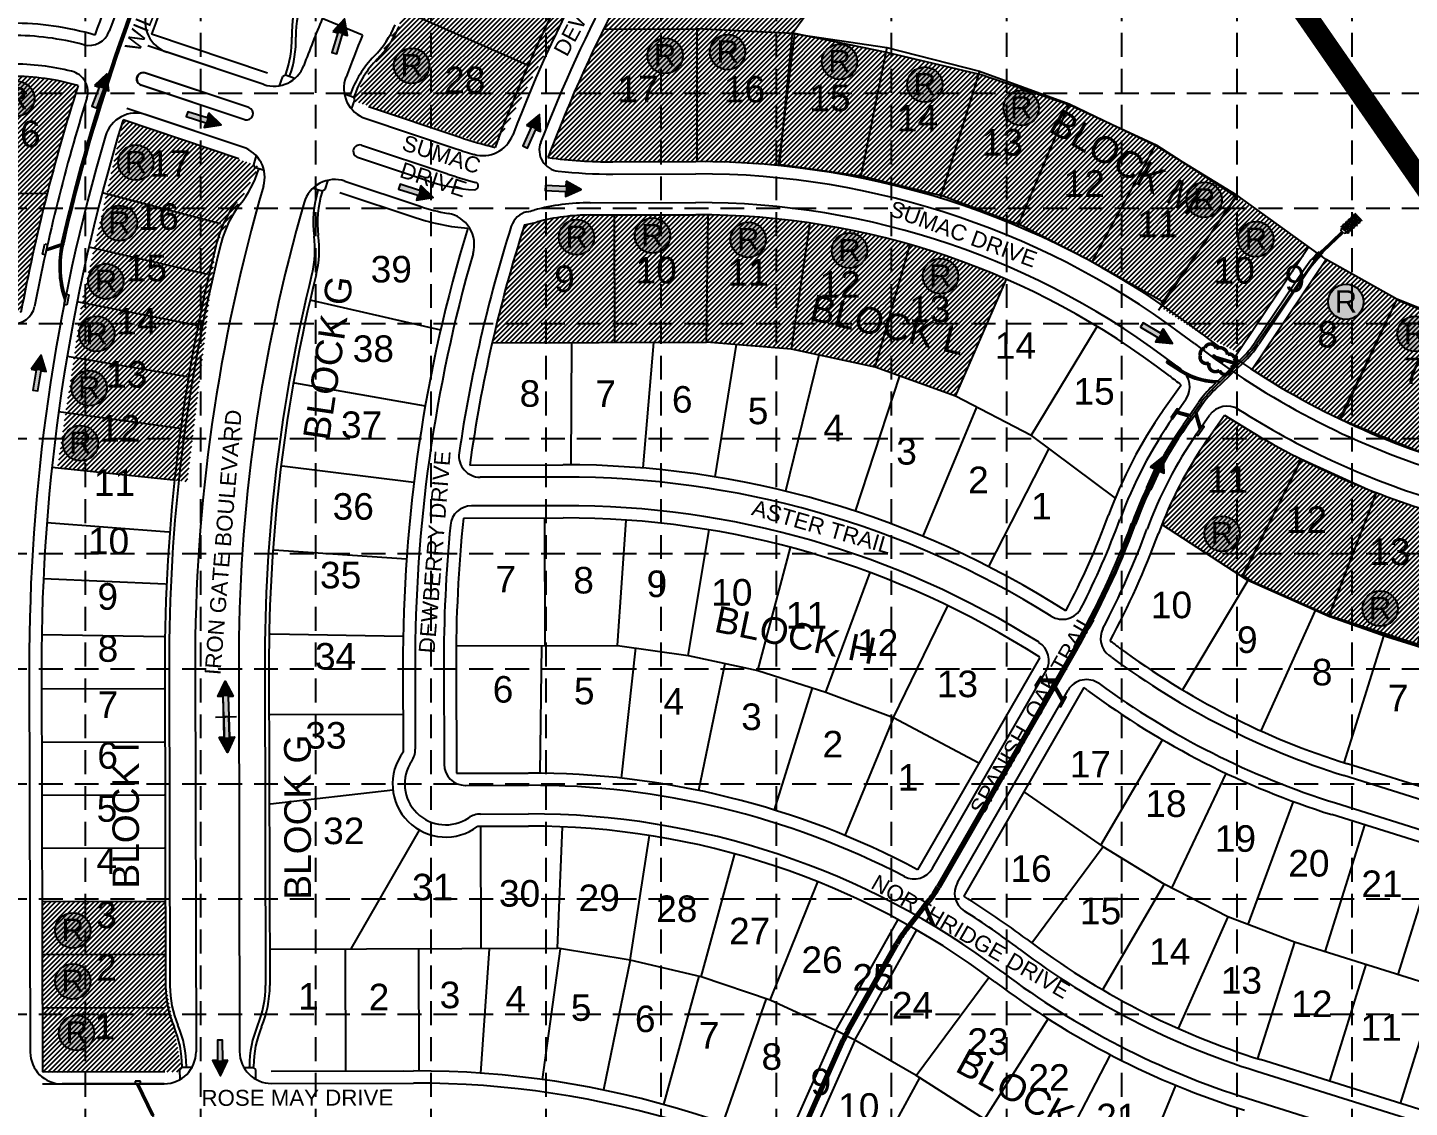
# Model space of a CAD drawing. Header units: feet. Extents: x 5163 to 12107, y -224 to 4120.
# Drawn here: x 8473 to 9773, y 2185 to 3202 of the extents above; entities that cross this region are included whole.
import ezdxf
from ezdxf.enums import TextEntityAlignment as Align

# ---------------------------------------------------------------- set-up
doc = ezdxf.new("R2010")
doc.units = ezdxf.units.FT
doc.linetypes.add('ACAD_ISO02W100', pattern=[15, 12, -3])
doc.linetypes.add('HIDDEN', pattern=[0.375, 0.25, -0.125])
for name, color, linetype in [('04017_03 CA$0$3A-SD_INLETS', 1, 'Continuous'), ('2003004C-A$0$2-LOT', 15, 'Continuous'), ('2003004C-A$0$2-LOTNO', 15, 'Continuous'), ('2003004C-A$0$2-PVMT', 15, 'Continuous'), ('2003004C-A$0$2-ROW', 15, 'Continuous'), ('2003004C-A$0$2-SD', 15, 'Continuous'), ('2003004C-A$0$2-ST_NM', 15, 'Continuous'), ('2003004C-A$0$INFRA_EX_PVMT', 15, 'Continuous'), ('2003004C-A$0$INFRA_EX_SIDEWALK', 15, 'Continuous'), ('2003004C-A$0$INFRA_FUTURE_SIDEWALK', 15, 'Continuous'), ('ARROWS', 7, 'Continuous'), ('BASE', 7, 'Continuous'), ('CREEK', 5, 'Continuous'), ('grid', 254, 'Continuous'), ('ROCK DAM', 1, 'Continuous'), ('ryland lots', 7, 'Continuous'), ('SODDED LOTS', 2, 'Continuous')]:
    doc.layers.add(name, color=color, linetype=linetype)
doc.styles.add('ryland', font='ARIAL.TTF', dxfattribs={"height": 25})
doc.styles.get("Standard").update_dxf_attribs({"font": 'ARIAL.TTF'})

# ---------------------------------------------------------------- blocks, each defined once
blk = doc.blocks.new('RYLAND')
h = blk.add_hatch(color=81)
h.paths.add_polyline_path([(1.16, -1.05, 1), (-1.41, -1.05, 1)])
h.paths.add_polyline_path([(-1.35, -2.23), (1.1, -2.23), (1.1, 0.21), (-1.35, 0.21)], flags=25)
at = {"color": 5}
blk.add_circle((-0.12, -1.05), 1.29, dxfattribs=at)
at = {"layer": 'BASE', "color": 5, "style": 'ryland'}
blk.add_text('R', height=1.62, dxfattribs=at).set_placement((-0.12, -1.82), align=Align.CENTER)
blk = doc.blocks.new('arrow')
blk.add_lwpolyline([(-67, -25.4), (-59.3, -25.4), (-59.6, -56.1), (-51.9, -56.2), (-51.6, -25.5), (-44, -25.5), (-55.3, -2.4), (-67, -25.4)], close=True)
at = {"color": 254}
for points in [[(-44, -25.5), (-67, -25.4), (-55.3, -2.4), (-67, -25.4)], [(-59.6, -56.1), (-51.9, -56.2), (-59.3, -25.4), (-51.6, -25.5)]]:
    blk.add_solid(points, dxfattribs=at)
blk = doc.blocks.new('2arrows')
at = {"color": 254}
for p, q in [((25.6, 3), (0, 0)), ((17.7, -18.7), (0, 0)), ((23, -4.3), (25.6, 3)), ((20.3, -11.5), (17.7, -18.7)), ((49.2, -22), (20.3, -11.5)), ((23, -4.3), (51.8, -14.8)), ((51.8, -14.8), (49.2, -22)), ((51.8, -14.8), (49.2, -22)), ((80.7, -25.2), (51.8, -14.8)), ((80.7, -25.2), (83.3, -18)), ((83.3, -18), (101.1, -36.7)), ((49.2, -22), (78.1, -32.5)), ((78.1, -32.5), (75.5, -39.7)), ((75.5, -39.7), (101.1, -36.7))]:
    blk.add_line(p, q, dxfattribs=at)
at = {"color": 7}
blk.add_line((45, -33.4), (55.8, -3.7), dxfattribs=at)
blk.add_lwpolyline([(20.3, -11.5), (17.7, -18.7), (0, 0), (25.6, 3), (23, -4.3), (80.7, -25.2), (83.3, -18), (101.1, -36.7), (75.5, -39.7), (78.1, -32.5), (20.3, -11.5)], close=True)
at = {"color": 254}
for points in [[(25.6, 3), (17.7, -18.7), (0, 0), (17.7, -18.7)], [(49.2, -22), (51.8, -14.8), (20.3, -11.5), (23, -4.3)], [(49.2, -22), (51.8, -14.8), (78.1, -32.5), (80.7, -25.2)], [(83.3, -18), (75.5, -39.7), (101.1, -36.7), (75.5, -39.7)]]:
    blk.add_solid(points, dxfattribs=at)
blk = doc.blocks.new('A$C36073697')
at = {"layer": '2003004C-A$0$2-SD', "color": 7, "linetype": 'Continuous'}
for p, q in [((8.4, 10.6), (26.8, 28.4)), ((9, 10), (27.4, 27.8)), ((9.6, 9.4), (28, 27.2)), ((26.1, 29.1), (26.9, 31.9)), ((28.7, 26.4), (26.1, 29.1)), ((26.9, 31.9), (31.8, 27.2)), ((31.8, 27.2), (28.7, 26.4))]:
    blk.add_line(p, q, dxfattribs=at)
for radius, end in [(70.9, 144.3859), (70, 144.3717), (69.1, 144.2893)]:
    blk.add_arc((57.6, -40.3), radius, 134.0047, end, dxfattribs=at)
blk = doc.blocks.new('A$C70B151BA')
at = {"linetype": 'ACAD_ISO02W100'}
h = blk.add_hatch(dxfattribs=at)
h.set_pattern_fill('HONEY', color=240, scale=25, style=0)
h.set_pattern_definition([(0, (-731.7463, -514.287), (4.6875, 2.706329), [3.125, -6.25]), (120, (-731.7463, -514.287), (-4.6875, 2.7063294), [3.125, -6.25]), (60, (-731.7463, -514.287), (1e-08, 5.412659), [-6.25, 3.125])])
h.paths.add_polyline_path([(0.6, 0.6), (50.6, 0.6), (50.6, 25.6), (0.6, 25.6)])
at = {"color": 240, "linetype": 'Continuous', "const_width": 1.25}
blk.add_lwpolyline([(0.6, 0.6), (50.6, 0.6), (50.6, 25.6), (0.6, 25.6)], close=True, dxfattribs=at)
blk = doc.blocks.new('A$C2EAC1EE0')
at = {"color": 5, "const_width": 6.67}
blk.add_lwpolyline([(25.6, 42.9, 0.520567), (25.6, 42.9, 0.765195), (6.9, 33.5, 0.417879), (6.8, 16.6, 0.6649), (28.1, 13.3, 0.744833), (52.2, 11.3, 0.975642), (67.2, 26.8, 0.520567), (63.5, 45.5, 0.520567), (49.8, 44.2, 0.540264), (25.6, 42.9)], format="xyb", close=True, dxfattribs=at)

msp = doc.modelspace()

# ---------------------------------------------------------------- hatches: boundary and pattern name
at = {"layer": 'SODDED LOTS', "linetype": 'Continuous', "ltscale": 20}
h = msp.add_hatch(dxfattribs=at)
h.set_pattern_fill('ANSI31', color=256, style=0)
h.paths.add_polyline_path([(8741.9, 3256.7), (8634.1, 3304.2), (8655.4, 3353.8), (8681.3, 3382.6), (8680.5, 3421.6), (8780.5, 3465.4), (8790.1, 3363), (8740.6, 3256.3)])
h.paths.add_polyline_path([(8623.3, 2774.3), (8500.7, 2787.7), (8516.3, 2891.4), (8523.6, 2943.6), (8562.9, 3115.1), (8688.8, 3071.8), (8689.3, 3068.8), (8650.2, 2998.8), (8623.1, 2775)])
h.paths.add_polyline_path([(8601.5, 2378.8), (8486.2, 2379.2), (8486.3, 2328.2), (8486.9, 2218.7), (8616.1, 2219), (8616.7, 2222), (8617.1, 2224.4), (8602.8, 2299.9), (8602, 2376.6)])
h = msp.add_hatch(dxfattribs=at)
h.set_pattern_fill('ANSI31', color=256, style=0)
h.paths.add_polyline_path([(8912.5, 3089.1), (8779.5, 3132.6), (8779.8, 3136.7), (8829.3, 3216.1), (8872, 3291), (8956, 3438.7), (9062.4, 3368.6), (8913, 3090.7)])
h = msp.add_hatch(dxfattribs=at)
h.set_pattern_fill('ANSI31', color=256, style=0)
h.paths.add_polyline_path([(9102.3, 3075.5, -0.024991), (9179.6, 3071.7), (9192, 3196.1), (9102.2, 3200.5)])
h.paths.add_polyline_path([(9102.2, 3200.5), (9014.4, 3200.3, 0.024379), (8962.1, 3079.3, 0.034015), (9023.1, 3075.3), (9101.1, 3075.5, -0.000397), (9102.3, 3075.5)])
h.paths.add_polyline_path([(9102.2, 3200.5), (9192, 3196.1), (9221.2, 3236.5), (9083.1, 3323.3, 0.026061), (9014.4, 3200.3)])
h.paths.add_polyline_path([(9126.4, 3125.7), (9167.7, 3125.7), (9167.7, 3156.4), (9126.4, 3156.4)], flags=24)
h.paths.add_polyline_path([(9026.4, 3126.3), (9067.6, 3126.3), (9067.6, 3156.5), (9026.4, 3156.5)], flags=24)
h.paths.add_polyline_path([(9144.8, 3214.2), (9224.5, 3324.5), (9199.4, 3342.7), (9119.6, 3232.4)], flags=9)
h.paths.add_polyline_path([(9093.6, 3232.9), (9134.9, 3232.9), (9134.9, 3263.6), (9093.6, 3263.6)], flags=24)
at = {"layer": 'SODDED LOTS', "linetype": 'Continuous'}
h = msp.add_hatch(dxfattribs=at)
h.set_pattern_fill('ANSI31', color=256, style=0)
h.paths.add_polyline_path([(9539.4, 2942.4), (9610, 3042.3), (9535.1, 3090.7), (9453.6, 3128.3), (9369.6, 3157.2), (9279.3, 3178.5), (9194.1, 3196), (9179, 3073.2), (9258, 3061.9), (9334.5, 3043.1), (9407.2, 3015.6), (9468.7, 2984.2), (9540.1, 2944.1)])
at = {"layer": 'SODDED LOTS', "linetype": 'Continuous', "ltscale": 20}
h = msp.add_hatch(dxfattribs=at)
h.set_pattern_fill('ANSI31', color=256, style=0)
h.paths.add_polyline_path([(8491, 3045.8), (8411.1, 3045.6), (8411.3, 2935.6), (8432, 2935.7, -0.031282), (8466.3, 2933.6, -0.016031)])
h.paths.add_polyline_path([(8411.1, 3045.6), (8361.1, 3045.5), (8361.3, 2935.5), (8411.3, 2935.6)])
h.paths.add_polyline_path([(8361.1, 3045.5), (8311.1, 3045.4), (8311.3, 2935.4), (8361.3, 2935.5)])
h.paths.add_polyline_path([(8311.1, 3045.4), (8261.1, 3045.3), (8261.3, 2935.3), (8311.3, 2935.4)])
h.paths.add_polyline_path([(8335.8, 3155.4), (8285.8, 3155.3), (8286.1, 3045.3), (8336.1, 3045.4)])
h.paths.add_polyline_path([(8385.8, 3155.6), (8335.8, 3155.4), (8336.1, 3045.4), (8386.1, 3045.6)])
h.paths.add_polyline_path([(8435.8, 3155.7), (8385.8, 3155.6), (8386.1, 3045.6), (8436.1, 3045.7)])
h.paths.add_polyline_path([(8520, 3147.1, 0.070404), (8457.6, 3155.8), (8435.8, 3155.7), (8436.1, 3045.7), (8491, 3045.8, -0.01469)])
h.paths.add_polyline_path([(8427, 2990.2), (8452.6, 2990.2), (8452.6, 3020.3), (8427, 3020.3)], flags=24)
h.paths.add_polyline_path([(8380.9, 2988.1), (8406.5, 2988.1), (8406.5, 3018.3), (8380.9, 3018.3)], flags=24)
h.paths.add_polyline_path([(8331, 2989), (8356.8, 2989), (8356.8, 3019.6), (8331, 3019.6)], flags=24)
h.paths.add_polyline_path([(8281.4, 2987.3), (8307, 2987.3), (8307, 3017.3), (8281.4, 3017.3)], flags=24)
h.paths.add_polyline_path([(8254, 3063.7), (8388.6, 3063.7), (8388.6, 3094.7), (8254, 3094.7)], flags=9)
h.paths.add_polyline_path([(8294.9, 3082.7), (8336.2, 3082.7), (8336.2, 3113.4), (8294.9, 3113.4)], flags=9)
h.paths.add_polyline_path([(8344, 3082.3), (8385.1, 3082.3), (8385.1, 3112.4), (8344, 3112.4)], flags=24)
h.paths.add_polyline_path([(8394.9, 3082), (8436.2, 3082), (8436.2, 3112.6), (8394.9, 3112.6)], flags=9)
h.paths.add_polyline_path([(8444.8, 3083.7), (8486, 3083.7), (8486, 3114.3), (8444.8, 3114.3)], flags=24)
h = msp.add_hatch(dxfattribs=at)
h.set_pattern_fill('ANSI31', color=256, style=0)
h.paths.add_polyline_path([(9611, 2896.7), (9678.5, 2995.3), (9608.9, 3043.4), (9538, 2939), (9576.4, 2913.6), (9611, 2896.3)])
h = msp.add_hatch(dxfattribs=at)
h.set_pattern_fill('ANSI31', color=256, style=0)
h.paths.add_polyline_path([(9024.7, 3025.3), (9001.9, 3025.3, 0.063165), (8952, 3018.8, -0.015228), (8940.1, 3016.1, 0.021296), (8909.7, 2905), (9025, 2905.3)])
h.paths.add_polyline_path([(9112.8, 3025.5, 0.004009), (9101.2, 3025.5), (9024.7, 3025.3), (9025, 2905.3), (9111.2, 2905.5)])
h.paths.add_polyline_path([(9208.8, 3017.8, 0.033232), (9112.8, 3025.5), (9111.2, 2905.5), (9191.3, 2899.1)])
h.paths.add_polyline_path([(9302.9, 2997.4, 0.033232), (9208.8, 3017.8), (9191.3, 2899.1), (9269.8, 2882.1)])
h.paths.add_polyline_path([(9393.5, 2964.8, 0.033232), (9302.9, 2997.4), (9269.8, 2882.1), (9345.4, 2854.9)])
h.paths.add_polyline_path([(9129.8, 2953.9), (9170.9, 2953.9), (9170.9, 2984), (9129.8, 2984)], flags=24)
h.paths.add_polyline_path([(9200.7, 2922.4), (9325.8, 2893.4), (9332.8, 2923.6), (9207.7, 2952.6)], flags=9)
h.paths.add_polyline_path([(9216.3, 2942.5), (9257.4, 2942.5), (9257.4, 2972.6), (9216.3, 2972.6)], flags=24)
h.paths.add_polyline_path([(9300.6, 2918.9), (9341.9, 2918.9), (9341.9, 2949.6), (9300.6, 2949.6)], flags=24)
h = msp.add_hatch(dxfattribs=at)
h.set_pattern_fill('ANSI31', color=256, style=0)
h.paths.add_polyline_path([(9760.9, 2946.1), (9694.3, 2983.5), (9624.5, 2879.9, 0.03257), (9706.7, 2833.5)])
h.paths.add_polyline_path([(9696.3, 2943.5, -1), (9729.4, 2943.5, -1)], flags=16)
h.paths.add_polyline_path([(9697, 2928.3), (9728.7, 2928.3), (9728.7, 2959.7), (9697, 2959.7)], flags=24)
h.paths.add_polyline_path([(9679.5, 2893.8), (9711.7, 2893.8), (9711.7, 2932.1), (9679.5, 2932.1)], flags=24)
at = {"layer": 'SODDED LOTS', "linetype": 'Continuous'}
h = msp.add_hatch(dxfattribs=at)
h.set_pattern_fill('ANSI31', color=256, style=0)
h.paths.add_polyline_path([(10175.4, 2678.6), (10213.3, 2797.5), (9984.5, 2869.2), (9947.7, 2750.7), (9869.7, 2775.2), (9907.1, 2892.8), (9830, 2916.6), (9760.5, 2945.3), (9707.7, 2833.2), (9763.6, 2810.1), (9795.2, 2797.5), (9867.2, 2774.9), (9955.7, 2747.2)])
at = {"layer": 'SODDED LOTS', "linetype": 'Continuous', "ltscale": 20}
h = msp.add_hatch(dxfattribs=at)
h.set_pattern_fill('ANSI31', color=256, style=0)
h.paths.add_polyline_path([(10175.9, 2678.4), (10252.2, 2654.5), (10289.6, 2773.8), (10213.3, 2797.7)])
h.paths.add_polyline_path([(10197.7, 2619.2), (10160.3, 2499.9), (10243.3, 2473.9), (10280.7, 2593.2)])
h.paths.add_polyline_path([(9968.6, 2691), (9892.3, 2714.9), (9854.9, 2595.7), (9931.3, 2571.7)])
h.paths.add_polyline_path([(9931.3, 2571.7), (10007.6, 2547.8), (10045, 2667.1), (9968.6, 2691)])
h.paths.add_polyline_path([(9816, 2738.9), (9789.3, 2747.3, -0.016243), (9741.7, 2763.9), (9696.7, 2647.3), (9751.9, 2628), (9778.6, 2619.6)])
h.paths.add_polyline_path([(9671, 2795.3, -0.026932), (9598.7, 2837), (9581.8, 2812.7, 0.058584), (9539.7, 2734.1), (9615.1, 2685)])
h.paths.add_polyline_path([(10214.6, 2712.9), (10246.6, 2712.9), (10246.6, 2750.6), (10214.6, 2750.6)], flags=24)
h.paths.add_polyline_path([(10185.1, 2539.5), (10236.7, 2539.5), (10236.7, 2577.8), (10185.1, 2577.8)], flags=24)
h.paths.add_polyline_path([(9808.1, 2635.1), (9964.6, 2584.7), (9976.5, 2621.6), (9820, 2672)], flags=9)
h.paths.add_polyline_path([(9881, 2641.8), (9932.7, 2641.8), (9932.7, 2680.1), (9881, 2680.1)], flags=24)
h.paths.add_polyline_path([(9955.6, 2609.7), (10007.2, 2609.7), (10007.2, 2647.9), (9955.6, 2647.9)], flags=24)
h.paths.add_polyline_path([(9728.2, 2689.1), (9779.8, 2689.1), (9779.8, 2727.4), (9728.2, 2727.4)], flags=24)
h.paths.add_polyline_path([(9575.8, 2757.6), (9627.2, 2757.6), (9627.2, 2795.3), (9575.8, 2795.3)], flags=24)
at = {"layer": 'SODDED LOTS', "linetype": 'Continuous'}
h = msp.add_hatch(dxfattribs=at)
h.set_pattern_fill('ANSI31', color=256, style=0)
h.paths.add_polyline_path([(10008, 2547.9), (10160.3, 2500.2), (10197.5, 2618.9), (10045, 2666.9), (10007.9, 2548.1), (9854.4, 2596), (9892.4, 2715.5), (9815.2, 2738.4), (9779.6, 2619.8), (9697, 2647.7), (9741.2, 2763.2), (9670.5, 2795.4), (9616.3, 2686.1), (9622.5, 2681.5), (9696.5, 2648.6)])

# ---------------------------------------------------------------- linework, layer by layer
at = {"layer": '04017_03 CA$0$3A-SD_INLETS', "color": 5}
for points in [[(9545.1, 2888.1), (9544.2, 2886.6), (9552.9, 2880.9), (9553.9, 2882.3)], [(9588.7, 2893.8), (9587.6, 2892.4), (9596.1, 2886.1), (9597.1, 2887.5)], [(9548.2, 2834.4), (9549.7, 2833.4), (9555.6, 2842), (9554.2, 2843)], [(9572.1, 2818.7), (9573.5, 2817.7), (9579.4, 2826.4), (9578, 2827.3)], [(9420.3, 2581.9), (9421.8, 2581), (9427.2, 2590), (9425.8, 2590.9)], [(9443, 2563.3), (9444.6, 2562.5), (9449.7, 2571.6), (9448.2, 2572.5)]]:
    msp.add_lwpolyline(points, close=True, dxfattribs=at)
at = {"layer": '2003004C-A$0$2-LOT', "color": 7, "linetype": 'Continuous'}
for p, q in [((9192, 3196.1), (9340.4, 3401.4)), ((8829, 3216.5), (8943.5, 3166.3)), ((9014.4, 3200.3), (9102.2, 3200.5)), ((9102.2, 3200.5), (9102.3, 3075.5)), ((9192, 3196.1), (9102.2, 3200.5)), ((9192, 3196.1), (9179.6, 3071.7)), ((9192, 3196.1), (9280.9, 3182.8)), ((9280.9, 3182.8), (9256.2, 3060.2)), ((9280.9, 3182.8), (9368, 3160.6)), ((9368, 3160.6), (9331.2, 3041.2)), ((9368, 3160.6), (9452.5, 3129.9)), ((9452.5, 3129.9), (9404, 3014.7)), ((9452.5, 3129.9), (9533.5, 3090.9)), ((9533.5, 3090.9), (9473.7, 2981.1)), ((9533.5, 3090.9), (9610.2, 3044)), ((8061.1, 3044.7), (8491, 3045.8)), ((8654, 3016.9), (8542.8, 3046.1)), ((9610.2, 3044), (9536.6, 2935.3)), ((9694.3, 2983.5), (9610.2, 3044)), ((9025, 2905.3), (9024.7, 3025.3)), ((9111.2, 2905.5), (9112.8, 3025.5)), ((9191.3, 2899.1), (9208.8, 3017.8)), ((8642.2, 2969.2), (8530.2, 2995.1)), ((9269.8, 2882.1), (9302.9, 2997.4)), ((9678, 2995.2), (9607.9, 2891)), ((9694.3, 2983.5), (9624.5, 2879.8)), ((9760.9, 2946.1), (9694.3, 2983.5)), ((9345.4, 2854.9), (9393.5, 2964.8)), ((8631.9, 2921.2), (8519.1, 2943.7)), ((8739.3, 2945), (8861.1, 2917.1)), ((9760.9, 2946.1), (9706.7, 2833.5)), ((9832, 2917.3), (9760.9, 2946.1)), ((9416.7, 2817.9), (9478.9, 2920.5)), ((8909.7, 2905), (9111.2, 2905.5)), ((8984.2, 2905.2), (8983.5, 2790.2)), ((9061.4, 2905.4), (9051.5, 2787.2)), ((9191.3, 2899.1), (9111.2, 2905.5)), ((9139.2, 2903.3), (9119, 2778.8)), ((9269.8, 2882.1), (9191.3, 2899.1)), ((8623.1, 2872.9), (8509.7, 2892)), ((9216.9, 2893.5), (9185.6, 2765.3)), ((9292.7, 2873.8), (9251, 2746.7)), ((9345.4, 2854.9), (9269.8, 2882.1)), ((8723.6, 2867.4), (8846.7, 2845.8)), ((9416.7, 2817.9), (9345.4, 2854.9)), ((8615.7, 2824.4), (8501.7, 2840)), ((9365.4, 2844.5), (9314.8, 2723)), ((9416.7, 2817.9), (9495.8, 2758.9)), ((9433.3, 2805.5), (9376.5, 2694.4)), ((9615.1, 2685), (9671, 2795.3)), ((8609.7, 2775.7), (8495.4, 2787.8)), ((8711.9, 2789.1), (8836, 2773.9)), ((9696.7, 2647.3), (9741.7, 2763.9)), ((8605.3, 2726.8), (8490.6, 2735.5)), ((8959.5, 2620.2), (8959.2, 2740.2)), ((9027.5, 2620.3), (9035.6, 2738.2)), ((9620.7, 2681.4), (9539.7, 2734.1)), ((9094, 2610.7), (9113.7, 2729.1)), ((8704.3, 2710.3), (8829, 2701.6)), ((9159.6, 2596.5), (9190.4, 2712.5)), ((8602.3, 2677.8), (8487.4, 2683)), ((9223.6, 2576.2), (9265.3, 2688.7)), ((9620.7, 2681.4), (9559.1, 2578.4)), ((9696.7, 2647.3), (9620.7, 2681.4)), ((9287.3, 2552.3), (9338.3, 2657.6)), ((9684, 2653), (9632.9, 2539.8)), ((9751.9, 2628), (9696.7, 2647.3)), ((8485.8, 2630.5), (8600.8, 2628.7)), ((8700.9, 2631.2), (8825.8, 2629)), ((9711.1, 2509.7), (9748.5, 2629)), ((10243.3, 2473.9), (9751.9, 2628)), ((8875.6, 2619.9), (9027.5, 2620.3)), ((8955.9, 2620.1), (8954.5, 2500.1)), ((9027.5, 2620.3), (9094, 2610.7)), ((9044.5, 2617.9), (9031, 2495.4)), ((9094, 2610.7), (9159.6, 2596.5)), ((9128.6, 2603.2), (9103.7, 2483.8)), ((9159.6, 2596.5), (9223.6, 2576.2)), ((8600.7, 2579.3), (8485.7, 2579)), ((9210.6, 2580.3), (9175, 2465.4)), ((9223.6, 2576.2), (9287.3, 2552.3)), ((8700.7, 2555.2), (8825.7, 2555.5)), ((9287.3, 2552.3), (9241.5, 2441.4)), ((9287.3, 2552.3), (9367.5, 2509.7)), ((8600.8, 2529.3), (8485.8, 2529)), ((9482.2, 2432.3), (9540.2, 2531.5)), ((9549, 2391.8), (9600.1, 2499.8)), ((8700.9, 2471), (8816.2, 2484.2)), ((8600.9, 2479.3), (8485.9, 2479)), ((9409.7, 2482.4), (9484.5, 2430.7)), ((9620.9, 2357.5), (9663.5, 2473.3)), ((8777.1, 2334.7), (8841.1, 2446.5)), ((8899.2, 2335), (8898.9, 2450)), ((8971.1, 2335.2), (8975.9, 2449.5)), ((9693.3, 2331.9), (9730.7, 2451.2)), ((9039.3, 2323.9), (9057.7, 2441.4)), ((8601, 2429.3), (8486, 2429)), ((9106.2, 2308.4), (9138, 2424.1)), ((9484.5, 2430.7), (9417.3, 2340.1)), ((9541.9, 2395.4), (9484.5, 2430.7)), ((9762, 2310.4), (9799.4, 2429.7)), ((9171.2, 2286.5), (9215.9, 2397.8)), ((9541.9, 2395.4), (9483.9, 2296.1)), ((9601.7, 2364.8), (9541.9, 2395.4)), ((8601.2, 2379.3), (8486.2, 2379)), ((9232.9, 2257.7), (9291.5, 2362.3)), ((9601.7, 2364.8), (9555.1, 2259.7)), ((9664.6, 2340.9), (9601.7, 2364.8)), ((9250.8, 2248.7), (9309, 2352.5)), ((9664.6, 2340.9), (9629.7, 2231.4)), ((10448.8, 2095.1), (9664.6, 2340.9)), ((8601.3, 2329.3), (8486.3, 2329)), ((8701.3, 2334.5), (8971.1, 2335.2)), ((8771.3, 2334.7), (8771.6, 2219.7)), ((8840.3, 2334.9), (8840.6, 2219.9)), ((8906.9, 2334.7), (8898.7, 2217.7)), ((8973.6, 2334.8), (8956.7, 2211.7)), ((9039.3, 2323.9), (8971.1, 2335.2)), ((9039.3, 2323.9), (9014.2, 2201.9)), ((9106.2, 2308.4), (9039.3, 2323.9)), ((9731.7, 2319.9), (9697.3, 2210.2)), ((9104.2, 2308.9), (9070.9, 2188.2)), ((9171.2, 2286.5), (9106.2, 2308.4)), ((9308.5, 2215.4), (9377, 2307.8)), ((9764.1, 2189.2), (9798.5, 2299)), ((8601.4, 2279.3), (8486.4, 2279)), ((9167.4, 2287.8), (9126.5, 2170.8)), ((9232.9, 2257.7), (9171.2, 2286.5)), ((9372.7, 2174.4), (9432.8, 2268.7)), ((9232.9, 2257.7), (9184.3, 2148.3)), ((9250.8, 2248.7), (9232.9, 2257.7)), ((9250.8, 2248.7), (9202.5, 2140.2)), ((9308.5, 2215.4), (9250.8, 2248.7)), ((9438.6, 2133.2), (9491.5, 2234.9)), ((9311.8, 2213.3), (9257, 2112.9)), ((9372.7, 2174.4), (9308.5, 2215.4)), ((9509.1, 2100.4), (9552.9, 2206.2))]:
    msp.add_line(p, q, dxfattribs=at)
at = {"layer": '2003004C-A$0$2-PVMT', "color": 7, "linetype": 'Continuous'}
for p, q in [((8694.8, 3148), (8585.6, 3184.5)), ((8694.8, 3148), (8603.7, 3178.4)), ((8680.6, 3126.4), (8582.9, 3159)), ((8676.8, 3115), (8579.1, 3147.6)), ((8676.8, 3115), (8579.5, 3147.5)), ((8680.6, 3126.4), (8583.3, 3158.8)), ((8675.1, 3089.2), (8565.9, 3125.6)), ((8675.1, 3089.2), (8584, 3119.6)), ((8790.6, 3116), (8875.8, 3087.6)), ((8790.6, 3116), (8875.8, 3087.6)), ((8786.8, 3090.9), (8867.9, 3063.9)), ((8786.8, 3090.9), (8867.9, 3063.9)), ((8783, 3079.6), (8849.8, 3057.3)), ((8783, 3079.6), (8849.8, 3057.3)), ((8771, 3057.2), (8841.9, 3033.5)), ((8771, 3057.2), (8841.9, 3033.5)), ((9023.1, 3063.8), (9101.1, 3064)), ((9001.8, 3036.8), (9101.2, 3037)), ((9550.2, 2834.7), (9562.4, 2852.3)), ((9572.3, 2819.3), (9584.6, 2836.8)), ((8976.3, 2778.7), (8898.4, 2778.5)), ((8976.3, 2751.7), (8890.2, 2751.5)), ((8864.1, 2600), (8864.3, 2508.4)), ((8474.1, 2599), (8475, 2237.4)), ((8837.1, 2600), (8837.3, 2522.6)), ((9324, 2410.5), (9430.7, 2596.2)), ((9347.4, 2397.1), (9451.4, 2578.1)), ((10194.3, 2346.2), (9711, 2497.7)), ((8884.4, 2488.5), (8943.7, 2488.6)), ((9703, 2472), (10218.2, 2310.4)), ((8898.7, 2461.5), (8943.7, 2461.6)), ((9629, 2219.5), (9796, 2167.2)), ((8486.6, 2207.5), (8601.1, 2207.7)), ((8601.1, 2207.7), (8505.1, 2207.5)), ((8702.1, 2208), (8835.6, 2208.3)), ((8702.1, 2208), (8835.6, 2208.3)), ((9621, 2193.8), (9756, 2151.4))]:
    msp.add_line(p, q, dxfattribs=at)
for centre, radius, start, end in [((10228.1, 2603.5), 1391, 143.7277, 159.0676), ((10228.1, 2603.5), 1781, 154.0667, 160.4931), ((10228.1, 2603.5), 1364, 144.7259, 158.9397), ((8613.2, 3206.9), 30, 159.5127, 251.5404), ((8530.5, 3204.9), 20, 255.216, 340.4931), ((8458.1, 2930.8), 263.5, 75.216, 90.1451), ((8458.1, 2930.8), 236.5, 76.3492, 90.1451), ((8509.2, 3141.1), 20, 342.6304, 76.3492), ((8581, 3153.3), 6, 71.5404, 251.5404), ((8581.4, 3153.2), 6, 71.5404, 251.5404), ((10228.1, 2603.5), 1781, 162.6304, 169.1361), ((8574.5, 3091.2), 30, 71.5404, 163.5681), ((8678.7, 3120.7), 6, 251.5404, 71.5404), ((8678.7, 3120.7), 6, 251.5404, 71.5404), ((10228.1, 2603.5), 1754, 163.5681, 180.1451), ((8900.9, 3111.2), 30, 253.7046, 339.0676), ((8900.9, 3111.2), 30, 253.7046, 339.0676), ((8784.9, 3085.2), 6, 71.5404, 251.5404), ((8784.9, 3085.2), 6, 71.5404, 251.5404), ((9022, 3525.3), 461.5, 251.5404, 253.7046), ((9022, 3525.3), 461.5, 251.5404, 253.7046), ((8973.9, 3086.4), 20, 158.9397, 263.7479), ((8901.5, 3212.3), 163.5, 251.5404, 266.9735), ((8901.5, 3212.3), 163.5, 251.5404, 266.9735), ((9022, 3525.3), 486.5, 251.5404, 254.7514), ((9022, 3525.3), 486.5, 251.5404, 254.7514), ((8893.1, 3052.6), 3.5, 266.9735, 74.7514), ((8893.1, 3052.6), 3.5, 266.9735, 74.7514), ((9022, 3525.3), 461.5, 263.7479, 270.1451), ((9103, 2300.5), 763.5, 52.263, 90.1451), ((8901.5, 3212.3), 188.5, 251.5404, 259.7811), ((8901.5, 3212.3), 188.5, 251.5404, 259.7811), ((8901.5, 3212.3), 188.5, 282.504, 284.6022), ((9002.4, 2825.3), 211.5, 90.1451, 104.6022), ((9103, 2300.5), 736.5, 52.263, 90.1451), ((8862.8, 2997.3), 30, 343.9096, 79.7811), ((8862.8, 2997.3), 30, 343.9096, 79.7811), ((8946.7, 3008.8), 20, 102.504, 162.4479), ((10228.1, 2603.5), 1364, 162.4479, 171.6565), ((10228.1, 2603.5), 1391, 163.9096, 180.145), ((8459.4, 2942.9), 20, 264.5896, 349.1361), ((10021.1, 3486.8), 736.5, 232.263, 252.5934), ((10021.1, 3486.8), 763.5, 232.263, 232.6748), ((9546, 2863.7), 20, 325.1253, 52.6748), ((9894.8, 2594.5), 420, 145.1253, 159.9061), ((9601, 2825.4), 20, 57.5759, 145.1253), ((10021.1, 3486.8), 763.5, 237.5759, 252.5934), ((9894.8, 2594.5), 393, 145.1253, 159.9061), ((8898.3, 2798.5), 20, 171.6565, 270.1451), ((8978.5, 1915.2), 863.5, 58.0393, 90.1451), ((8890.2, 2731.5), 20, 90.1451, 174.5348), ((8978.5, 1915.2), 836.5, 57.8123, 90.1451), ((10228.1, 2603.5), 1364, 174.5348, 180.145), ((8808.6, 2991.9), 736.5, 332.837, 339.9061), ((8808.6, 2991.9), 763.5, 332.2371, 339.9061), ((9446.1, 2664.8), 20, 238.0393, 332.837), ((9502, 2626.9), 20, 152.2371, 233.6635), ((9413.4, 2606.2), 20, 330.1104, 57.8123), ((8978.5, 1915.2), 863.5, 53.4474, 53.6635), ((9931.4, 3200.5), 736.5, 233.4474, 252.5934), ((9468.8, 2568.1), 20, 53.8157, 150.1104), ((9931.4, 3200.5), 763.5, 233.8157, 252.5934), ((8817.3, 2522.5), 20, 326.1474, 0.1451), ((8865.9, 2489.9), 38.5, 146.1474, 304.1428), ((8884.3, 2508.5), 20, 180.1451, 270.1451), ((8945.6, 1725.1), 763.5, 62.5609, 90.1451), ((8898.7, 2441.5), 20, 90.1451, 124.1428), ((8945.6, 1725.1), 736.5, 52.95, 90.1451), ((9306.6, 2420.5), 20, 242.5609, 330.1104), ((9364.7, 2387.1), 20, 150.1104, 237.6599), ((8945.6, 1725.1), 763.5, 52.95, 57.6599), ((9849.4, 2922.3), 736.5, 232.95, 252.5934), ((9849.4, 2922.3), 763.5, 232.95, 252.5934), ((8505, 2237.5), 30, 180.1451, 270.1451), ((8837.8, 1344.8), 863.5, 55.3162, 90.1451)]:
    msp.add_arc(centre, radius, start, end, dxfattribs=at)
at = {"layer": '2003004C-A$0$2-ROW', "color": 7, "linetype": 'Continuous'}
for p, q in [((8698.3, 3158.9), (8589.2, 3195.4)), ((8698.3, 3158.9), (8589.2, 3195.4)), ((8793.2, 3127.3), (8879.5, 3098.5)), ((8793.2, 3127.3), (8879.5, 3098.5)), ((8671.4, 3078.3), (8562.3, 3114.7)), ((8671.4, 3078.3), (8562.3, 3114.7)), ((9023.1, 3075.3), (9101.1, 3075.5)), ((8766.3, 3046.6), (8838.2, 3022.6)), ((8766.3, 3046.6), (8838.2, 3022.6)), ((9001.9, 3025.3), (9101.2, 3025.5)), ((9540.7, 2841.3), (9557.7, 2865.6)), ((9581.8, 2812.7), (9598.7, 2837)), ((8888.5, 2790), (8976.2, 2790.2)), ((8882.5, 2740), (8976.4, 2740.2)), ((8875.6, 2600.1), (8875.9, 2499.9)), ((9424.8, 2609), (9309.9, 2409.1)), ((8485.6, 2599.1), (8486.6, 2219)), ((8825.6, 2599.9), (8825.8, 2519.8)), ((9466.2, 2580.6), (9353.3, 2384.2)), ((8875.9, 2499.9), (8943.6, 2500.1)), ((10205.9, 2354.6), (9714.5, 2508.7)), ((10513.1, 2205.9), (9699.5, 2461)), ((8896, 2450), (8943.8, 2450.1)), ((10498.7, 1958.9), (9632.5, 2230.5)), ((8486.6, 2219), (8601.6, 2219.3)), ((8486.6, 2219), (8601.6, 2219.3)), ((8701.6, 2219.5), (8826.6, 2219.8)), ((8701.6, 2219.5), (8835.6, 2219.8))]:
    msp.add_line(p, q, dxfattribs=at)
for centre, radius, start, end in [((10228.1, 2603.5), 1402.5, 143.6194, 159.7508), ((10228.1, 2603.5), 1792.5, 153.7708, 160.7468), ((10228.1, 2603.5), 1352.5, 144.4438, 159.401), ((10228.1, 2603.5), 1742.5, 154.4023, 160.1428), ((8458.1, 2930.8), 275, 73.5833, 90.1451), ((8458.1, 2930.8), 225, 74.0362, 90.1451), ((10228.1, 2603.5), 1792.5, 162.3463, 169.3865), ((10228.1, 2603.5), 1742.5, 162.938, 180.1451), ((9022, 3525.3), 450, 251.5404, 255.8935), ((9022, 3525.3), 450, 262.3525, 270.1451), ((9103, 2300.5), 775, 52.263, 90.1451), ((8901.5, 3212.3), 200, 251.5404, 265.7445), ((10228.1, 2603.5), 1352.5, 162.2371, 172.0741), ((8901.5, 3212.3), 200, 281.1124, 284.6022), ((9002.4, 2825.3), 200, 90.1451, 104.6022), ((9103, 2300.5), 725, 52.263, 90.1451), ((10228.1, 2603.5), 1402.5, 163.027, 180.1451), ((10021.1, 3486.8), 725, 232.263, 252.5934), ((10021.1, 3486.8), 775, 232.263, 233.2768), ((9894.8, 2594.5), 431.5, 145.1253, 159.9061), ((10021.1, 3486.8), 775, 236.9739, 252.5934), ((9894.8, 2594.5), 381.5, 145.1253, 159.9061), ((8978.5, 1915.2), 875, 57.4377, 90.1451), ((10228.1, 2603.5), 1352.5, 174.2082, 180.1451), ((8978.5, 1915.2), 825, 57.2451, 90.1451), ((8808.6, 2991.9), 725, 332.1031, 339.9061), ((8808.6, 2991.9), 775, 331.6944, 339.9061), ((8978.5, 1915.2), 875, 53.4474, 54.1445), ((9931.4, 3200.5), 725, 233.4474, 252.5934), ((8978.5, 1915.2), 825, 53.4474, 53.7608), ((9931.4, 3200.5), 775, 233.4474, 252.5934), ((8865.9, 2489.9), 50, 143.2752, 307.015), ((8945.6, 1725.1), 775, 61.959, 90.1451), ((8945.6, 1725.1), 725, 52.95, 90.1451), ((8945.6, 1725.1), 775, 52.95, 58.2618), ((9849.4, 2922.3), 725, 232.95, 252.5934), ((9849.4, 2922.3), 775, 232.95, 252.5934), ((8837.8, 1344.8), 875, 55.3162, 90.1451)]:
    msp.add_arc(centre, radius, start, end, dxfattribs=at)
at = {"layer": '2003004C-A$0$2-SD', "color": 5, "linetype": 'Continuous'}
for p, q in [((8486.6, 2988.4), (8488.8, 2998.2)), ((8488.8, 2998.2), (8491.3, 2997.6)), ((8491.3, 2997.6), (8489.1, 2987.9)), ((8490, 2991.9), (8503.9, 2996.4)), ((8490.2, 2992.7), (8505.1, 2997.6)), ((8490.4, 2993.6), (8504.2, 2998.1)), ((8503.6, 2994.8), (8505.5, 2994.5)), ((8489.1, 2987.9), (8486.6, 2988.4)), ((9683.1, 2982.1), (9629.1, 2904.5)), ((9673.5, 2974.1), (9627.4, 2905.6)), ((9676.8, 2971.9), (9630.8, 2903.4)), ((8506.9, 2941), (8508.8, 2950.8)), ((8509.3, 2940.5), (8506.9, 2941)), ((8508.8, 2950.8), (8511.3, 2950.3)), ((8511.3, 2950.3), (8509.3, 2940.5)), ((9588.8, 2862.9), (9615, 2887.9)), ((9590.1, 2861.4), (9616.4, 2886.4)), ((9590.8, 2892.2), (9610.5, 2886.3)), ((9593, 2890.6), (9612, 2885)), ((9595.1, 2889.1), (9609.1, 2884.9)), ((9610.5, 2886.3), (9613.6, 2889.3)), ((9592.6, 2869.3), (9609.1, 2884.9)), ((9587.4, 2864.3), (9590.8, 2867.6)), ((9561.3, 2827), (9575.6, 2847.6)), ((9565.9, 2837.1), (9574, 2848.8)), ((9564.8, 2835.5), (9553, 2838.8)), ((9567.4, 2835.7), (9553.6, 2839.5)), ((9565.9, 2837.1), (9554.1, 2840.3)), ((9559.8, 2828), (9564.2, 2834.3)), ((9564, 2834.4), (9564.8, 2835.5)), ((9564, 2834.4), (9567.3, 2832.1)), ((9567.3, 2832.1), (9570.9, 2837.3)), ((9570.8, 2840.7), (9575.7, 2824.1)), ((9570.9, 2837.3), (9575.1, 2823.2)), ((9572.2, 2839.1), (9577.3, 2846.5)), ((9572.2, 2839.1), (9576.3, 2825)), ((9562.7, 2826), (9567.1, 2832.3)), ((9458.9, 2618.1), (9329.4, 2392.8)), ((9457.4, 2619), (9439.8, 2588.5)), ((9460.4, 2617.3), (9439.9, 2581.5)), ((9425.8, 2587.6), (9441.3, 2587.6)), ((9426.3, 2588.4), (9439.8, 2588.5)), ((9435.4, 2580.6), (9328, 2393.6)), ((9438.3, 2579), (9330.8, 2392)), ((9425.2, 2586.7), (9438.8, 2586.7)), ((9438.8, 2586.7), (9435.3, 2580.7)), ((9438.4, 2578.9), (9435.3, 2580.7)), ((9446.2, 2568.9), (9438.4, 2582.4)), ((9438.9, 2579.8), (9438.4, 2578.9)), ((9445.7, 2568), (9438.9, 2579.8)), ((9446.7, 2569.8), (9439.9, 2581.5)), ((9321.2, 2380.7), (9298.9, 2352.4)), ((9319.9, 2381.7), (9313.9, 2374.1)), ((9322.5, 2379.7), (9318.4, 2374.5)), ((9314, 2374), (9297.7, 2353.3)), ((9316.4, 2372.1), (9300, 2351.4)), ((9316.5, 2372.1), (9313.9, 2374.1)), ((9317.1, 2372.9), (9316.5, 2372.1)), ((9317, 2375.4), (9324.5, 2356.6)), ((9317.1, 2372.9), (9323.3, 2357.4)), ((9318.4, 2374.5), (9325.8, 2355.9)), ((9242.8, 2258), (9288.9, 2340.1)), ((9244.1, 2257.3), (9290.2, 2339.4)), ((9245.4, 2256.5), (9291.5, 2338.6)), ((9191.6, 2143.9), (9238.6, 2249.6)), ((9181.6, 2117.9), (9240, 2249)), ((9183.8, 2119.1), (9241.3, 2248.4)), ((8578.6, 2210.2), (8573.6, 2210.2)), ((8573.6, 2210.2), (8573.6, 2207.7)), ((8578.6, 2207.7), (8578.6, 2210.2)), ((8573.6, 2207.7), (8578.6, 2207.7)), ((8589.6, 2177.7), (8575.2, 2207.7)), ((8591.1, 2176.7), (8576.1, 2207.7)), ((8591.4, 2177.7), (8577, 2207.7))]:
    msp.add_line(p, q, dxfattribs=at)
for centre, radius, start, end in [((10228.1, 2603.5), 1768.5, 154.4165, 167.0606), ((10228.1, 2603.5), 1767.5, 154.4165, 167.0606), ((10228.1, 2603.5), 1766.5, 154.4165, 167.0606), ((8602.9, 2976.9), 100.8, 169.7655, 198.7808), ((8602.9, 2976.9), 100, 167.0606, 198.0291), ((8602.9, 2976.9), 101, 168.8589, 169.7655), ((8602.9, 2976.9), 99.2, 169.7655, 197.2476), ((8602.9, 2976.9), 101, 167.0606, 167.8802), ((8602.9, 2976.9), 99, 167.0606, 169.7655), ((9758.1, 2917.1), 102, 133.9419, 146.0463), ((9758.1, 2917.1), 98, 133.9419, 146.0463), ((9546.1, 2960.3), 98, 313.5554, 326.0718), ((9546.1, 2960.3), 100, 313.5554, 326.0718), ((9546.1, 2960.3), 102, 313.5554, 326.0718), ((9592.7, 2933.4), 65.9, 232.8092, 268.3361), ((9592.7, 2933.4), 65, 232.8092, 271.6841), ((9592.7, 2933.4), 64.1, 232.8092, 269.9094), ((9657.7, 2790.4), 102, 133.5554, 145.1192), ((9657.7, 2790.4), 100, 133.5554, 145.1192), ((9657.7, 2790.4), 98, 133.5554, 145.1192), ((9894.8, 2594.5), 408.2, 145.1253, 159.9061), ((9894.8, 2594.5), 406.5, 145.1253, 159.9061), ((9894.8, 2594.5), 404.8, 145.1254, 159.9061), ((8808.6, 2991.9), 748.2, 330.1104, 339.9061), ((8808.6, 2991.9), 750, 330.1104, 339.9061), ((8808.6, 2991.9), 751.7, 330.1104, 339.9061), ((9242.7, 2442.6), 98.4, 321.7562, 330.1104), ((9242.7, 2442.6), 100, 321.7562, 330.1104), ((9242.7, 2442.6), 101.6, 321.7562, 330.1104), ((9377.4, 2290.5), 101.5, 141.7562, 150.7096), ((9377.4, 2290.5), 100, 141.7562, 150.7096), ((9377.4, 2290.5), 98.5, 141.7562, 150.7096), ((9331.3, 2208.3), 101.5, 150.7096, 156.0221), ((9331.3, 2208.3), 100, 150.7096, 156.0221), ((9331.3, 2208.3), 98.5, 150.7096, 156.0221)]:
    msp.add_arc(centre, radius, start, end, dxfattribs=at)
at = {"layer": '2003004C-A$0$INFRA_EX_PVMT', "color": 7, "linetype": 'Continuous'}
for p, q in [((8787.7, 3194.6), (8749.8, 3210.2)), ((8630.1, 2599.4), (8631, 2237.8)), ((8671.1, 2599.5), (8672, 2237.9))]:
    msp.add_line(p, q, dxfattribs=at)
for centre, radius, start, end in [((10228.1, 2603.5), 1598, 157.6878, 159.393), ((10228.1, 2603.5), 1557, 157.6878, 159.2509), ((8704.3, 3176.5), 30, 251.5404, 339.393), ((8800.1, 3144.5), 30, 159.2509, 251.5404), ((8665.6, 3060.7), 30, 343.6877, 71.5404), ((8761.5, 3028.7), 30, 71.5404, 163.8298), ((10228.1, 2603.5), 1598, 163.6877, 180.1451), ((10228.1, 2603.5), 1557, 163.8298, 180.1451), ((8601, 2237.7), 30, 270.1451, 0.1451), ((8702, 2238), 30, 180.1451, 270.1451)]:
    msp.add_arc(centre, radius, start, end, dxfattribs=at)
at = {"layer": '2003004C-A$0$INFRA_EX_SIDEWALK', "color": 7, "linetype": 'Continuous'}
for p, q in [((8709.6, 3146.9), (8712.6, 3155.6)), ((8715.2, 3156.8), (8712.6, 3155.6)), ((8723.9, 3153.7), (8715.2, 3156.8)), ((8770.6, 3139.2), (8779.3, 3136.1)), ((8777.4, 3124.9), (8780.5, 3133.6)), ((8780.5, 3133.6), (8779.3, 3136.1)), ((8687.6, 3081.2), (8684.9, 3072.4)), ((8684.9, 3072.4), (8686.2, 3069.9)), ((8686.2, 3069.9), (8685.9, 3068.9)), ((8695, 3067.1), (8686.2, 3069.9)), ((8690, 3068.7), (8689.7, 3067.7)), ((8755.1, 3058), (8752.3, 3049.2)), ((8741.1, 3050.7), (8749.8, 3047.9)), ((8746, 3049.1), (8745.7, 3048.2)), ((8749.8, 3047.9), (8749.6, 3047)), ((8749.8, 3047.9), (8752.3, 3049.2)), ((8601.6, 2599.4), (8602.4, 2299.9)), ((8605.6, 2599.4), (8606.4, 2299.9)), ((8695.6, 2599.6), (8696.4, 2300.2)), ((8699.6, 2599.6), (8700.4, 2300.2)), ((8617.9, 2222.9), (8617.9, 2223.9)), ((8621.9, 2222.9), (8621.9, 2223.9)), ((8676, 2223.1), (8685.2, 2223.1)), ((8681.2, 2223.1), (8681.2, 2224.1)), ((8685.2, 2223.1), (8685.2, 2224.1)), ((8687.2, 2221.1), (8685.2, 2223.1)), ((8617.9, 2222.9), (8615.9, 2220.9)), ((8616, 2211.7), (8615.9, 2220.9)), ((8627.1, 2223), (8617.9, 2222.9)), ((8687.2, 2211.9), (8687.2, 2221.1))]:
    msp.add_line(p, q, dxfattribs=at)
for centre, radius, start, end in [((8594.3, 3097.6), 100, 321.5091, 342.6058), ((8841.2, 3018.4), 100, 162.6945, 187.4668), ((8841.2, 3018.4), 96, 162.6945, 187.4668), ((8747.7, 2975.6), 100, 141.5091, 165.8892), ((8747.7, 2975.6), 96, 141.5091, 165.8892), ((8646.9, 2993), 96, 346.163, 7.4668), ((8646.9, 2993), 100, 346.163, 7.4668), ((10228.1, 2603.5), 1626.5, 165.8892, 180.1451), ((10228.1, 2603.5), 1622.5, 165.8892, 180.1451), ((10228.1, 2603.5), 1532.5, 166.163, 180.1451), ((10228.1, 2603.5), 1528.5, 166.163, 180.1451), ((8702.4, 2300.2), 100, 180.1451, 202.9736), ((8702.4, 2300.2), 96, 180.1451, 202.9736), ((8600.4, 2299.9), 96, 337.3166, 0.1451), ((8600.4, 2299.9), 100, 337.3166, 0.1451), ((8521.9, 2223.7), 100, 0.1451, 22.9736), ((8781.2, 2224.3), 100, 157.3166, 180.1451), ((8521.9, 2223.7), 96, 0.1451, 22.9736), ((8781.2, 2224.3), 96, 157.3166, 180.1451)]:
    msp.add_arc(centre, radius, start, end, dxfattribs=at)
at = {"layer": '2003004C-A$0$INFRA_FUTURE_SIDEWALK', "color": 7, "linetype": 'Continuous'}
for p, q in [((8715.2, 3156.8), (8715.5, 3157.8)), ((8719, 3155.5), (8719.3, 3156.4)), ((8775.5, 3137.5), (8775.9, 3138.4)), ((8779.3, 3136.1), (8779.6, 3137.1))]:
    msp.add_line(p, q, dxfattribs=at)
for centre, radius, start, end in [((8821, 3195.2), 100, 157.1915, 181.5716), ((8821, 3195.2), 96, 157.1915, 181.5716), ((8730, 3241.9), 96, 315.6139, 336.9178), ((8730, 3241.9), 100, 315.6139, 336.9178), ((8625, 3189.9), 96, 340.4749, 1.5716), ((8625, 3189.9), 100, 340.4749, 1.5716), ((8870.1, 3104.8), 100, 135.6139, 160.3862), ((8870.1, 3104.8), 96, 135.6139, 160.3862)]:
    msp.add_arc(centre, radius, start, end, dxfattribs=at)
at = {"layer": 'CREEK', "color": 5, "linetype": 'Continuous', "const_width": 20}
msp.add_lwpolyline([(8416.9, 3992.7), (8440.4, 3971.3), (8752.1, 3773), (9300.2, 3649.6), (9395.8, 3616.7), (9806.2, 3024.4), (10422.3, 2797.1), (10471.3, 2654.6), (11076.9, 2079), (11186.9, 1997.9)], dxfattribs=at)
at = {"layer": 'grid', "color": 252, "linetype": 'HIDDEN', "ltscale": 90}
for p, q in [((8526.8, 4006.6), (8526.8, 214.4)), ((8635.1, 4006.6), (8635.1, 214.4)), ((8743.4, 4006.6), (8743.4, 214.4)), ((8851.8, 4006.6), (8851.8, 214.4)), ((8960.1, 4006.6), (8960.1, 214.4)), ((9068.4, 4006.6), (9068.4, 214.4)), ((9176.8, 4006.6), (9176.8, 214.4)), ((9285.1, 4006.6), (9285.1, 214.4)), ((9393.4, 4006.6), (9393.4, 214.4)), ((9501.8, 4006.6), (9501.8, 214.4)), ((9610.1, 4006.6), (9610.1, 214.4)), ((9718.4, 4006.6), (9718.4, 214.4)), ((5276.8, 3139.9), (11993.4, 3139.9)), ((5276.8, 3031.6), (11993.4, 3031.6)), ((5276.8, 2923.2), (11993.4, 2923.2)), ((5276.8, 2814.9), (11993.4, 2814.9)), ((5276.8, 2706.6), (11993.4, 2706.6)), ((5276.8, 2598.2), (11993.4, 2598.2)), ((5276.8, 2489.9), (11993.4, 2489.9)), ((5276.8, 2381.6), (11993.4, 2381.6)), ((5276.8, 2273.2), (11993.4, 2273.2))]:
    msp.add_line(p, q, dxfattribs=at)
at = {"layer": 'SODDED LOTS', "linetype": 'Continuous'}
for points in [[(9539.4, 2942.4), (9610, 3042.3), (9535.1, 3090.7), (9453.6, 3128.3), (9369.6, 3157.2), (9279.3, 3178.5), (9194.1, 3196), (9179, 3073.2), (9258, 3061.9), (9334.5, 3043.1), (9407.2, 3015.6), (9468.7, 2984.2), (9540.1, 2944.1)], [(10175.4, 2678.6), (10213.3, 2797.5), (9984.5, 2869.2), (9947.7, 2750.7), (9869.7, 2775.2), (9907.1, 2892.8), (9830, 2916.6), (9760.5, 2945.3), (9707.7, 2833.2), (9763.6, 2810.1), (9795.2, 2797.5), (9867.2, 2774.9), (9955.7, 2747.2)], [(10008, 2547.9), (10160.3, 2500.2), (10197.5, 2618.9), (10045, 2666.9), (10007.9, 2548.1), (9854.4, 2596), (9892.4, 2715.5), (9815.2, 2738.4), (9779.6, 2619.8), (9697, 2647.7), (9741.2, 2763.2), (9670.5, 2795.4), (9616.3, 2686.1), (9622.5, 2681.5), (9696.5, 2648.6)]]:
    msp.add_lwpolyline(points, close=True, dxfattribs=at)

# ---------------------------------------------------------------- block references
at = {"layer": 'ARROWS', "linetype": 'Continuous'}
for name, p, xscale, yscale, zscale, rotation in [('arrow', (8804.3, 3201.8), 0.6249999999952245, 0.6249999999994258, 0.625, 343.9957307854223), ('arrow', (8580.1, 3147.8), 0.6249999999969291, 0.625000000000043, 0.625, 339.9867690280878), ('arrow', (8645.9, 3076.6), 0.62499999999555, 0.6249999999995453, 0.625, 252.9340114169346), ('arrow', (8986.5, 3107.7), 0.624999999995878, 0.6249999999991472, 0.625, 336.6467685543947), ('arrow', (8845.5, 3008.3), 0.62499999999555, 0.6249999999995595, 0.625, 252.9340114169346), ('arrow', (8993.6, 3014.7), 0.624999999995524, 0.6249999999994875, 0.625, 268.1253615778087), ('arrow', (9533.3, 2874), 0.6249999999956253, 0.624999999999643, 0.625, 239.4080970654045), ('A$C2EAC1EE0', (9568.7, 2887.8), 0.5000000000003333, 0.4999999999998881, 0.5, 328.7960973640773), ('arrow', (8519.6, 2889.5), 0.6249999999968798, 0.6250000000000289, 0.625, 351.2900851928435), ('arrow', (9573.5, 2785.9), 0.6249999999959435, 0.6249999999991829, 0.625, 336.2190948769259), ('2arrows', (8658.4, 2586.6), 0.6249999999960912, 0.6249999999991308, 0.625, 291.7155378570659), ('arrow', (8619.4, 2213), 0.624999999996882, 0.625, 0.625, 181.2693344909794)]:
    msp.add_blockref(name, p, dxfattribs=dict(at, xscale=xscale, yscale=yscale, zscale=zscale, rotation=rotation))
at = {"layer": 'ARROWS', "color": 5, "linetype": 'Continuous'}
msp.add_blockref('A$C36073697', (9682.2, 2981.4), dxfattribs=at)
at = {"layer": 'ROCK DAM', "linetype": 'Continuous', "xscale": 0.3714690000004841, "yscale": 0.3714690000003134, "zscale": 0.3714689999999999, "rotation": 43.06158793881757}
msp.add_blockref('A$C70B151BA', (9714.6, 3007.3), dxfattribs=at)
at = {"layer": 'ryland lots', "color": 7, "xscale": 12.89581535786783, "yscale": 12.89581535787056, "zscale": 12.89581535787147}
for p in [(9073.9, 3188.7), (9132.7, 3192.2), (9238, 3183.1), (8835.4, 3179.3), (9318.2, 3161.5), (8463.8, 3148.3), (9408.9, 3139.6), (8575.9, 3088.1), (9581.1, 3053.1), (8560.4, 3031.2), (8990.6, 3017.9), (9061.9, 3019.4), (9152.1, 3015.6), (9629.7, 3016), (9247.3, 3005.4), (8547.8, 2976.4), (9332.9, 2981.3), (9714.4, 2957), (8539.1, 2926.9), (9779.4, 2927), (8532, 2876), (8523.8, 2824), (9597.9, 2738.9), (9746.6, 2668.4), (8516.6, 2365.6), (8516.6, 2317.6), (8520.2, 2269.1)]:
    msp.add_blockref('RYLAND', p, dxfattribs=at)

# ---------------------------------------------------------------- texts
at = {"layer": '2003004C-A$0$2-LOTNO', "color": 7, "linetype": 'Continuous'}
for s, p in [('28', (8883.8, 3139.9)), ('17', (9047, 3131.4)), ('16', (9147, 3131.2)), ('15', (9227.3, 3123)), ('14', (9309.8, 3103.9)), ('16', (8465.4, 3089.1)), ('13', (9389.6, 3081.2)), ('17', (8606.4, 3061.3)), ('12', (9466.6, 3042.3)), ('16', (8595.5, 3011.3)), ('11', (9535.7, 3004.4)), ('15', (8584.3, 2962.9)), ('39', (8814.7, 2961.8)), ('9', (8977.7, 2952.8)), ('10', (9063.9, 2960.9)), ('11', (9150.4, 2958.9)), ('10', (9607.7, 2960.7)), ('9', (9664.9, 2952.8)), ('12', (9236.9, 2947.5)), ('13', (9321.3, 2924.4)), ('14', (8575.2, 2912.9)), ('8', (9695.6, 2900.6)), ('38', (8797.8, 2887)), ('14', (9402, 2890)), ('13', (8565.8, 2862.8)), ('7', (9775.9, 2866.1)), ('8', (8945.1, 2844.8)), ('7', (9016.4, 2844.6)), ('6', (9088.4, 2839.3)), ('15', (9475.9, 2846.8)), ('5', (9159.8, 2828.4)), ('12', (8559.2, 2812.1)), ('37', (8786.8, 2815.4)), ('4', (9230.9, 2812.4)), ('3', (9299.5, 2790.4)), ('11', (8554.2, 2760.8)), ('2', (9367.1, 2763.5)), ('11', (9601.5, 2763.9)), ('36', (8778.9, 2738.5)), ('1', (9426.5, 2738.8)), ('12', (9675.6, 2726)), ('10', (8548.7, 2706)), ('13', (9754, 2695.9)), ('35', (8767, 2673.9)), ('7', (8922.4, 2670.1)), ('8', (8995.6, 2669.1)), ('9', (9064.6, 2665.7)), ('9', (8547.9, 2653.8)), ('10', (9135.1, 2657.7)), ('10', (9548.7, 2645.8)), ('11', (9205.4, 2636)), ('8', (8548.1, 2604.8)), ('12', (9272.3, 2610.4)), ('9', (9620.1, 2613.1)), ('34', (8762.3, 2597.5)), ('8', (9690.5, 2582.6)), ('6', (8919.8, 2566.4)), ('5', (8996.2, 2564.8)), ('13', (9347.4, 2571.5)), ('7', (8548.1, 2552)), ('4', (9080.5, 2555)), ('7', (9762, 2558.2)), ('3', (9153.6, 2540.6)), ('33', (8753.2, 2523.1)), ('2', (9230.1, 2514.8)), ('6', (8547.8, 2504.2)), ('17', (9472.4, 2496)), ('1', (9300.9, 2483.5)), ('18', (9543.5, 2458.8)), ('5', (8547.2, 2454.3)), ('32', (8770, 2433.2)), ('19', (9608.9, 2426)), ('4', (8547, 2405)), ('16', (9416.6, 2397.7)), ('20', (9678, 2402.7)), ('31', (8853.6, 2380.3)), ('21', (9746.8, 2383.4)), ('30', (8935.4, 2374.4)), ('29', (9010.3, 2370.2)), ('3', (8546.8, 2354.1)), ('28', (9083.3, 2359.9)), ('15', (9482, 2357.8)), ('27', (9151.9, 2338.9)), ('14', (9547.1, 2319.7)), ('2', (8546.7, 2304.8)), ('26', (9220, 2311.9)), ('25', (9267.9, 2295.4)), ('13', (9614.5, 2292.5)), ('1', (8736.7, 2277.5)), ('2', (8803.1, 2276.8)), ('3', (8869.9, 2278.8)), ('4', (8931.7, 2274.8)), ('5', (8993.3, 2266.9)), ('24', (9305.1, 2269.1)), ('12', (9680.8, 2270.4)), ('6', (9053.6, 2256.3)), ('1', (8545.1, 2249.5)), ('7', (9113.7, 2240.7)), ('11', (9745.9, 2248.2)), ('23', (9376.1, 2234.9)), ('8', (9172.7, 2220.8)), ('22', (9433.5, 2201.1)), ('9', (9218.9, 2197)), ('10', (9254.5, 2173.8)), ('21', (9497.3, 2163.9))]:
    msp.add_text(s, height=25, dxfattribs=at).set_placement(p, align=Align.CENTER)
for s, rotation, p in [('BLOCK M', 329.043, (9498.8, 3064.5)), ('BLOCK I', 90.1451, (8577.3, 2460.3)), ('BLOCK G', 90.1451, (8739, 2458.6))]:
    msp.add_text(s, height=25, rotation=rotation, dxfattribs=at).set_placement(p, align=Align.CENTER)
for s, rotation, p in [('BLOCK G', 81.5671, (8756.2, 2812.3)), ('BLOCK L', 346.9452, (9207, 2926.6)), ('BLOCK H', 348.2458, (9117.4, 2633.4)), ('BLOCK G', 331.2766, (9344, 2220.1))]:
    msp.add_text(s, height=25, rotation=rotation, dxfattribs=at).set_placement(p)
at = {"layer": '2003004C-A$0$2-ST_NM', "color": 7, "linetype": 'Continuous', "char_height": 15, "attachment_point": 2}
for s, insert, width, rotation in [('WILDWOOD DRIVE', (8599.7, 3271.1), 337.76, 67.591), ('DEWBERRY COURT', (9014.5, 3269.1), 337.76, 61.6669), ('SUMAC\\PDRIVE', (8864.2, 3089.5), 300, 342.1961), ('SUMAC DRIVE', (9355.4, 3014.5), 429.17, 340.0449), ('IRON GATE BOULEVARD', (8649, 2717.9), 413.602, 85.3962), ('DEWBERRY DRIVE', (8848, 2708.7), 413.6, 85.3961), ('ASTER TRAIL', (9221.8, 2739.1), 429.17, 344.0245), ('SPANISH  OAK TRAIL', (9411.1, 2559.3), 340.791, 60.3384), ('NORTHRIDGE DRIVE', (9363.6, 2352.7), 429.17, 329.9995), ('ROSE MAY DRIVE', (8726.3, 2202.1), 179.353, 0.145)]:
    msp.add_mtext(s, dxfattribs=dict(at, insert=insert, width=width, rotation=rotation))

doc.saveas('drawing.dxf')
